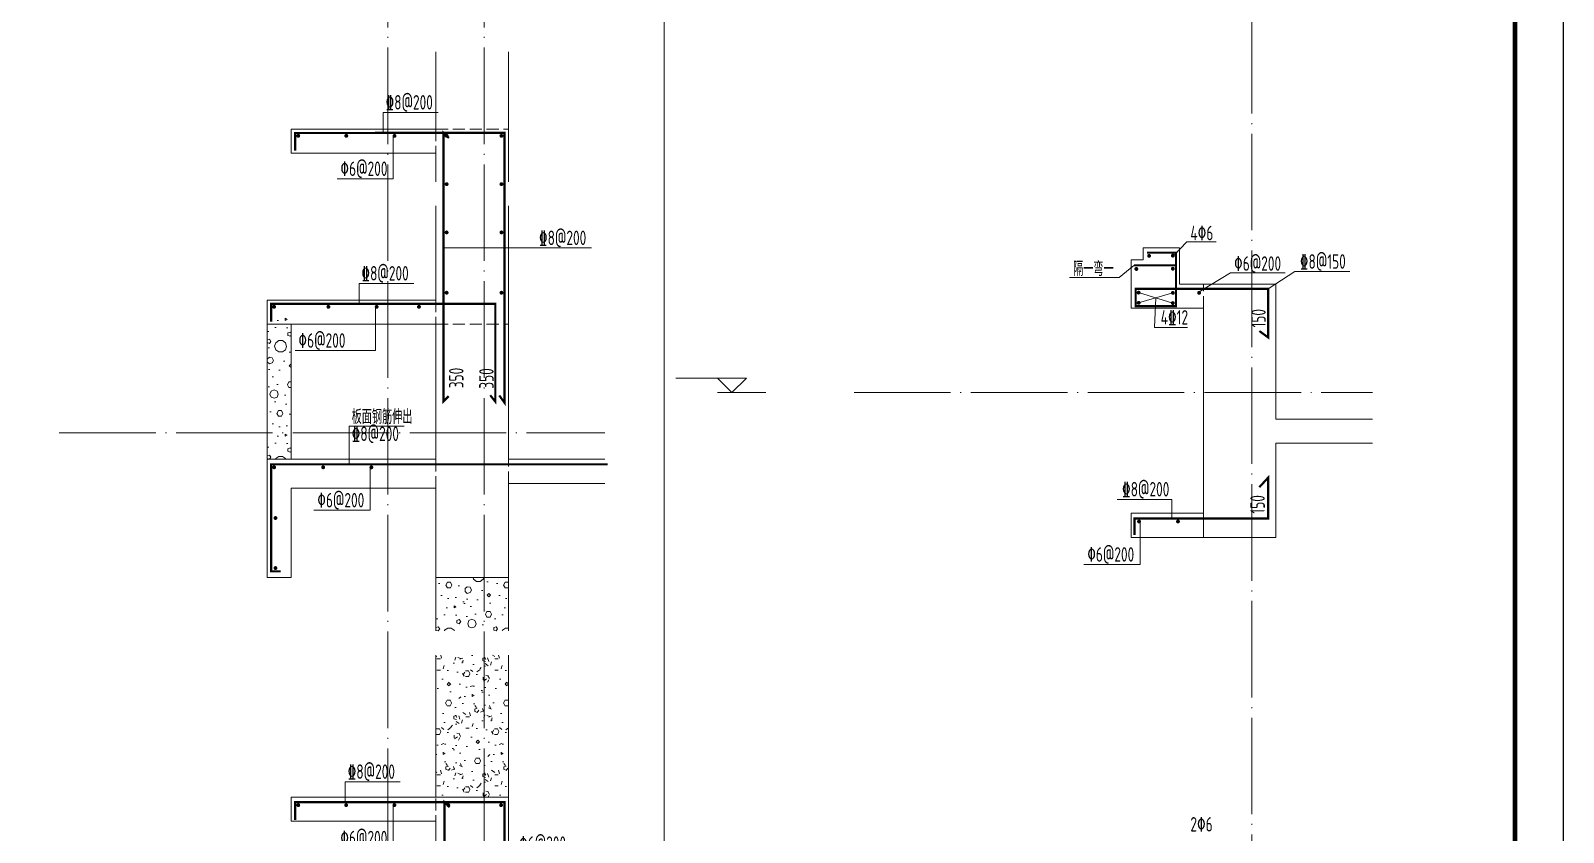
# Model space of a CAD drawing. Extents: x 5874492 to 7194610, y -939842 to -279257.
# Drawn here: x 6060890 to 6067241, y -711671 to -708348 of the extents above; entities that cross this region are included whole.
import ezdxf
from ezdxf.enums import TextEntityAlignment as Align

# ---------------------------------------------------------------- set-up
doc = ezdxf.new("R2010")
doc.units = 0
doc.header["$LTSCALE"] = 1000
doc.linetypes.add('DASH', pattern=[0.35, 0.25, -0.1])
doc.linetypes.add('DOTE', pattern=[2.4200000000000004, 2, -0.2, 0.02, -0.2])
for name, color, linetype, lineweight in [('A-轴线-塔楼', 1, 'DOTE', 9), ('S-墙柱-REIN', 1, 'Continuous', 20), ('S-大样-HATCH', 251, 'Continuous', 20), ('S-大样-实线', 2, 'Continuous', 20), ('S-大样-标高', 3, 'Continuous', 20), ('S-大样-虚线', 4, 'DASH', 20), ('S-板-BEAM', 4, 'DASH', 20), ('S-轴网-轴线', 1, 'DOTE', 9), ('S-通用-TEXT', 7, 'Continuous', 20)]:
    doc.layers.add(name, color=color, linetype=linetype, lineweight=lineweight)
doc.layers.add('Y-云图图框', color=7, linetype='Continuous')
doc.styles.add('_YT_Name', font='', dxfattribs={"width": 0.8})
doc.styles.add('_YT_Sign_Text', font='ros.shx', dxfattribs={"width": 0.8, "bigfont": 'hztxt.shx'})
doc.styles.get("Standard").update_dxf_attribs({"font": 'gbenor.shx', "bigfont": 'gbcbig.shx'})
doc.styles.add('TSSD_Rein', font='tssdeng.shx', dxfattribs={"width": 0.7, "bigfont": 'hztxt.shx'})
doc.styles.get('_YT_Name').set_extended_font_data('SimHei')

# ---------------------------------------------------------------- blocks, each defined once
blk = doc.blocks.new('ECMCTK_A1_竖_单行图名--0')
at = {"color": 4}
blk.add_lwpolyline([(0, 0), (594, 0), (594, 841), (0, 841)], close=True, dxfattribs=at)
at = {"const_width": 1}
blk.add_lwpolyline([(10, 10), (584, 10), (584, 816), (10, 816)], close=True, dxfattribs=at)
at = {"color": 80, "flags": 3}
for tag, height, p in [('YTHQINS', 3, (593.3141200545703, 817.5)), ('ECMCKEY', 3, (440.0921243124531, 590.5706649302933)), ('YTTQINS', 3.75, (595.3510402455662, 11.875)), ('YTFRAME', 3, (375.9724074741314, 4.921755620748058)), ('YTBARCODE_T1', 3, (493.7444679098955, 4.569802464727218))]:
    blk.add_attdef(tag, text='', height=height, dxfattribs=at).set_placement(p, align=Align.MIDDLE_CENTER)
for tag, height, style, width, p in [('证书编号', 4, '_YT_Sign_Text', 0.8, (461.8656915562096, 43.81149042045581)), ('审查批准号', 4, '_YT_Sign_Text', 0.8, (514.0642124165734, 43.81149042045581)), ('工程号', 4, '_YT_Sign_Text', 0.5, (557.0764362394239, 44.12275228826911)), ('设计单位', 5.999999999999999, '_YT_Name', 0.8, (376.7464169530958, 38.60129544185475)), ('建设单位', 4, '_YT_Sign_Text', 0.8, (487.9602946534287, 36.11371279187733)), ('阶段', 4, '_YT_Sign_Text', 0.8, (557.0764362394239, 35.81408429943258)), ('项目号', 4, '_YT_Sign_Text', 0.5, (575.0773099067155, 33.72065001731971)), ('项目名称', 4, '_YT_Sign_Text', 0.8, (487.9602946534287, 28.11371279187733)), ('专业', 4, '_YT_Sign_Text', 0.8, (557.0764362394239, 27.30991628643824)), ('图纸编号', 4, '_YT_Sign_Text', 0.5, (556.9285160316213, 19.36233519530651)), ('图纸名称', 4.5, '_YT_Name', 0.8, (488.3892103430502, 15.06342029713822)), ('出图比例', 4.2, '_YT_Sign_Text', 0.8, (434.8246771789596, 11.78151837794037)), ('日期', 4, '_YT_Sign_Text', 0.5, (556.8795155204716, 12.12894911456533)), ('版本号', 4, '_YT_Sign_Text', 0.8, (575.0773099067155, 13.00177242097561))]:
    blk.add_attdef(tag, text='', height=height, dxfattribs=dict(style=style, width=width)).set_placement(p, align=Align.CENTER)
at = {"style": '_YT_Sign_Text', "width": 0.8, "flags": 3}
for tag, p, height in [('[审定人]', (343.9454760333838, 27.80807278700811), 4.104), ('{审定人}', (358.8700265756743, 26.45148132665476), 6.24), ('[校对人]', (395.2349892163655, 27.82430951000031), 4.104), ('{校对人}', (411.3493342660694, 26.53052129088257), 6.24), ('[审核人]', (344.0124312815092, 19.75554442451114), 4.104), ('{审核人}', (359.9801036885532, 18.43968781662279), 6.24), ('[设计人]', (395.4725264970979, 20.21113623363228), 4.104), ('{设计人}', (411.4798998346289, 18.53905114268498), 6.24), ('[项目负责人]', (343.7775188702284, 12.01214185184024), 4.104), ('{项目负责人}', (361.2800708387625, 10.71902187573432), 6.24), ('[专业负责人]', (395.7409748449176, 11.76811291446589), 4.104), ('{专业负责人}', (411.5792325186196, 10.36075046322785), 6.24)]:
    blk.add_attdef(tag, p, '', height=height, dxfattribs=at)
at = {"color": 80, "flags": 3}
for tag, p in [('YTBZSIT', (10, 10)), ('EXT_TK_LEFT', (10, 10)), ('YTQRCODE', (304.556034932179, 12.07320315318532))]:
    blk.add_attdef(tag, p, '', height=3, dxfattribs=at)
blk = doc.blocks.new('erwq3w4324')
at = {"layer": 'S-大样-HATCH', "ltscale": 0.2}
h = blk.add_hatch(dxfattribs=at)
h.set_pattern_fill('加气混凝土', color=256, scale=20)
h.set_pattern_definition([(0, (753675.4208375472, 831443.3018374067), (120, 240), [0, -240]), (0, (753535.0208375473, 831410.9018374067), (120, 240), [0, -240]), (0, (753613.0208375473, 831408.5018374067), (120, 240), [0, -240]), (0, (753698.2208375474, 831479.3018374067), (120, 240), [0, -240]), (0, (753598.6208375474, 831396.5018374067), (120, 240), [0, -240]), (0, (753722.2208375474, 831630.5018374067), (120, 240), [0, -240]), (0, (753649.0208375473, 831611.3018374067), (120, 240), [0, -240]), (0, (753687.4208375472, 831581.3018374067), (120, 240), [0, -240]), (0, (753491.8208375475, 831576.5018374067), (120, 240), [0, -240]), (0, (753609.4208375472, 831565.7018374066), (120, 240), [0, -240]), (0, (753563.8208375475, 831504.5018374067), (120, 240), [0, -240]), (0, (753566.2208375474, 831414.5018374067), (120, 240), [0, -240]), (0, (753656.2208375474, 831404.9018374067), (120, 240), [0, -240]), (0, (753722.2208375474, 831510.5018374067), (120, 240), [0, -240]), (0, (753497.8208375475, 831473.3018374067), (120, 240), [0, -240]), (0, (753518.2208375474, 831514.1018374066), (120, 240), [0, -240]), (0, (753611.8208375475, 831497.3018374067), (120, 240), [0, -240]), (0, (753578.2208375474, 831462.5018374067), (120, 240), [0, -240]), (0, (753559.0208375473, 831541.7018374066), (120, 240), [0, -240]), (0, (753589.0208375473, 831631.7018374066), (120, 240), [0, -240]), (0, (753507.4208375472, 831422.9018374067), (120, 240), [0, -240]), (0, (753639.4208375472, 831582.5018374067), (120, 240), [0, -240]), (0, (753527.8208375475, 831586.1018374066), (120, 240), [0, -240]), (0, (753508.6208375474, 831617.3018374067), (120, 240), [0, -240]), (130.601294, (753707.4779807474, 831555.3589798067), (-599.9999933723939, 720.0000031479067), [10.5366216, -4414.844400000001]), (18.4349488, (753690.3351239474, 831559.9304086067), (599.9999977872279, 239.9999982292889), [10.842096, -1507.05116]), (90, (753690.3351239474, 831549.6446950067), (120, 240), [10.2857136, -469.71426]), (161.565051, (753700.6208375474, 831546.2161222066), (-600.0000030210431, 239.9999821089645), [10.842096, -1507.05116]), (53.1301023, (753700.6208375474, 831546.2161222066), (120.000000226848, 239.9999998865759), [11.428572, -1188.5714]), (135, (753709.7636951474, 831423.9304294067), (-120.0000145064572, 239.9999837580805), [9.697464, -669.12504]), (45, (753696.0494087473, 831423.9304294067), (119.9999992329508, 239.999999031587), [9.697464, -669.12504]), (135, (753702.9065519474, 831417.0732694067), (-120.0000145064572, 239.9999837580805), [9.697464, -669.12504]), (45, (753702.9065519474, 831417.0732694067), (119.9999992329508, 239.999999031587), [9.697464, -669.12504]), (116.565051, (753594.3351335474, 831585.0732670067), (-2.087719469301419e-05, 479.9999869414082), [12.77753039999998, -255.5505999999997]), (180, (753588.6208535475, 831596.5018366067), (-120, 240), [13.7142864, -226.2857]), (63.43494880000001, (753569.1922775474, 831585.0732670067), (1.086458141230651e-06, 479.9999976745345), [12.7775304, -255.5506]), (116.565051, (753574.9065575474, 831573.6446950067), (-2.087719469301419e-05, 479.9999869414082), [12.77753039999998, -255.5505999999997]), (0, (753574.9065575474, 831573.6446950067), (120, 240), [13.7142864, -226.2857]), (63.43494880000001, (753588.6208535475, 831573.6446950067), (1.086458141230651e-06, 479.9999976745345), [12.7775304, -255.5506]), (107.102728, (753684.6208367473, 831503.9304214066), (-359.9999862369818, 1200.000001936058), [15.5445384, -6513.161]), (143.972626, (753680.0494079473, 831518.7875518067), (-2279.999971095236, 1679.999998098534), [15.5445384, -3248.808]), (180, (753667.4779799473, 831527.9304094067), (-120, 240), [14.8571424, -225.14284]), (36.02737329999999, (753640.0494095474, 831518.7875518067), (2279.999983150636, 1679.999981888878), [15.54453839999998, -3248.807999999995]), (71.5650511, (753635.4779807474, 831505.0732774066), (360.0000018481314, 1199.999997933916), [14.4561264, -1503.43712]), (107.102728, (753640.0494095474, 831490.2161254067), (-359.9999862369818, 1200.000001936058), [15.5445384, -6513.161]), (143.972626, (753652.6208375474, 831481.0732774066), (-2279.999971095236, 1679.999998098534), [15.5445384, -3248.808]), (0, (753652.6208375474, 831481.0732774066), (120, 240), [14.8571424, -225.14284]), (36.02737329999999, (753667.4779799473, 831481.0732774066), (2279.999983150636, 1679.999981888878), [15.54453839999998, -3248.807999999995]), (71.5650511, (753680.0494079473, 831490.2161254067), (360.0000018481314, 1199.999997933916), [14.4561264, -1503.43712]), (150.255118, (753686.9065511473, 831615.9304078066), (-360.0000008520545, 239.9999970260078), [9.214008, -1925.72784]), (90, (753678.9065519474, 831611.3589814067), (120, 240), [9.1428576, -470.8571]), (29.7448813, (753678.9065519474, 831611.3589814067), (360.0000002120073, 239.9999988791285), [9.214008, -1925.72784]), (116.565051, (753630.9065519474, 831445.6446934066), (-2.087719469301419e-05, 479.9999869414082), [12.77753039999998, -255.5505999999997]), (168.690067, (753625.1922671474, 831457.0732774066), (-1080.00000080124, 239.9999939776436), [11.6549016, -2435.8742]), (41.18592510000001, (753604.6208375474, 831451.3589974067), (2999.999981823463, 2639.999976915367), [12.1487376, -5090.3208]), (90, (753604.6208375474, 831439.9304134067), (120, 240), [11.428572, -468.5714]), (138.814074, (753613.7636951474, 831431.9304214066), (-2999.999946676086, 2640.00001681452), [12.1487376, -5090.3208]), (16.6992442, (753613.7636951474, 831431.9304214066), (3959.999970206556, 1199.999987431226), [11.93178, -4999.415]), (60.9453959, (753625.1922671474, 831435.3589894066), (119.9999996815502, 239.9999978770819), [11.7664344, -4930.1358]), (109.983106, (753530.3351255474, 831546.2161222066), (-600.0000022599722, 1679.999995554008), [13.37680079999998, -5604.878999999989]), (155.556045, (753525.7637015474, 831558.7875526067), (-1560.000005946423, 719.9999850411862), [13.8091944, -5786.052599999999]), (24.4439547, (753500.6208455474, 831558.7875526067), (1560.000000778191, 719.9999965369605), [13.8091944, -5786.052599999999]), (70.01689340000001, (753496.0494215474, 831546.2161222066), (600.0000018088572, 1679.99999583229), [13.3768008, -5604.879]), (109.983106, (753500.6208455474, 831533.6446942067), (-600.0000022599722, 1679.999995554008), [13.37680079999998, -5604.878999999989]), (160.016893, (753513.1922855475, 831529.0732654067), (-600.0000003526518, 239.9999890666697), [13.3768008, -2795.751]), (19.9831065, (753513.1922855475, 831529.0732654067), (599.9999967057635, 239.9999996192112), [13.3768008, -2795.751]), (70.01689340000001, (753525.7637015474, 831533.6446942067), (600.0000018088572, 1679.99999583229), [13.3768008, -5604.879]), (122.005383, (753619.4779799473, 831524.5018366067), (-120.000016104588, 239.9999877483145), [10.7816928, -2253.3736]), (18.4349488, (753603.4779815474, 831530.2161238067), (599.9999977872279, 239.9999982292889), [10.842096, -1507.05116]), (90, (753603.4779815474, 831519.9304078066), (120, 240), [10.2857136, -469.71426]), (161.565051, (753613.7636951474, 831516.5018374067), (-600.0000030210431, 239.9999821089645), [10.842096, -1507.05116]), (54.46232220000002, (753613.7636951474, 831516.5018374067), (839.9999987829037, 1199.999998202426), [9.831228000000001, -4119.2846]), (116.565051, (753549.7637015474, 831466.2161254067), (-2.087719469301419e-05, 479.9999869414082), [12.77753039999998, -255.5505999999997]), (180, (753544.0494215474, 831477.6447094067), (-120, 240), [12.571428, -227.42856]), (59.0362434, (753524.6208455474, 831466.2161254067), (120.0000003906126, 239.999998835111), [13.32789119999998, -2785.528799999994]), (120.963756, (753531.4779815474, 831454.7875654066), (-120.0000163991858, 239.9999889786399), [13.3278912, -2785.5288]), (0, (753531.4779815474, 831454.7875654066), (120, 240), [12.571428, -227.42856]), (63.43494880000001, (753544.0494215474, 831454.7875654066), (1.086458141230651e-06, 479.9999976745345), [12.7775304, -255.5506])])
h.paths.add_polyline_path([(753904.6205534441, 832105.0518182357), (753604.6208375474, 832105.0518182357), (753604.6220439752, 831516.5018374067), (753904.6210321053, 831516.5020813926)])
at = {"layer": 'S-墙柱-REIN', "const_width": 9, "elevation": -1.295832731141892e-09}
for points in [[(753021.4238953805, 831421.5264692326), (753021.4238953805, 831495.4509162222), (753888.3537166808, 831495.5178796974), (753888.3537166808, 830682.3169519631), (753867.140513245, 830711.1037485278)], [(753021.4238953977, 830321.5266826208), (753021.4238953977, 830395.4511296103), (754315.8248061608, 830395.555417165)]]:
    blk.add_lwpolyline(points, dxfattribs=at)
at = {"layer": 'S-墙柱-REIN', "const_width": 9}
blk.add_lwpolyline([(753661.1185219074, 830703.3718741002), (753639.9053184716, 830682.1586706645), (753639.9053184716, 831495.4961867501), (753661.1185219074, 831474.2829833145)], dxfattribs=at)
at = {"layer": 'S-墙柱-REIN', "const_width": 8, "elevation": -1.295832731141892e-09}
for points in [[(753037.9329581521, 831483.2701870642, 1), (753029.9329581521, 831483.2701870642, 1)], [(753236.4329581521, 831483.2701870642, 1), (753228.4329581521, 831483.2701870642, 1)], [(753436.4329581521, 831483.2701870642, 1), (753428.4329581521, 831483.2701870642, 1)], [(753659.9329581521, 831483.2701870642, 1), (753651.9329581521, 831483.2701870642, 1)], [(753878.4329581521, 831483.2701870642, 1), (753870.4329581521, 831483.2701870642, 1)], [(753659.9329581521, 831283.2701870642, 1), (753651.9329581521, 831283.2701870642, 1)], [(753878.4329581521, 831283.2701870642, 1), (753870.4329581521, 831283.2701870642, 1)], [(753037.9329581694, 830383.2704004523, 1), (753029.9329581694, 830383.2704004523, 1)], [(753240.9329581694, 830383.2704004523, 1), (753232.9329581694, 830383.2704004523, 1)], [(753440.9329581694, 830383.2704004523, 1), (753432.9329581694, 830383.2704004523, 1)]]:
    blk.add_lwpolyline(points, format="xyb", close=True, dxfattribs=at)
at = {"layer": 'S-大样-实线', "ltscale": 0.5}
for p, q in [((753604.6220439752, 831516.5018374067), (753604.6208375474, 832105.0518182357)), ((753904.6213516877, 831123.5518182357), (753904.6205534441, 832105.0518182357)), ((753604.6220439752, 831516.5018374064), (753004.6228748658, 831516.5018371852)), ((753004.6228748658, 831416.5018371852), (753004.6228748658, 831516.5018371852)), ((753004.6228748658, 831416.5018371852), (753604.6189482505, 831416.5018374065)), ((753604.6195960348, 831123.5518182357), (753604.6189482505, 831416.5018374065)), ((753604.6220439924, 830416.5020507948), (753604.6198171591, 831023.5518182357)), ((753904.6222520396, 830416.502050887), (753904.6214330164, 831023.5518182357)), ((753604.6220439924, 830416.5020507945), (753004.6228748835, 830416.5020505734)), ((753004.6228748835, 830316.5020505734), (753004.6228748835, 830416.5020505734)), ((754304.6236074469, 830416.5020510346), (753904.6222520396, 830416.502050887)), ((753004.6228748835, 830316.5020505734), (753604.6222489756, 830316.5020507947)), ((753604.6266201935, 829705.0518182358), (753604.6222489756, 830316.5020507949)), ((753904.6214893493, 829705.0518182358), (753904.6223356426, 830316.502050887)), ((753904.6223356426, 830316.502050887), (754304.6236074837, 830316.5020510346))]:
    blk.add_line(p, q, dxfattribs=at)
blk.add_lwpolyline([(753604.6220439752, 831516.5018374067), (753904.6210321058, 831516.5020813926)], dxfattribs=at)
at = {"layer": 'S-大样-虚线', "ltscale": 0.2}
for p, q in [((753904.6217958531, 830976.5019024137), (753604.621915604, 830976.5015355807)), ((753604.621915604, 830416.5020507944), (753604.621915604, 830316.5020507948)), ((753904.6217958531, 830316.5020509275), (753904.6217958531, 830416.5020508871))]:
    blk.add_line(p, q, dxfattribs=at)
at = {"layer": 'S-板-BEAM', "ltscale": 0.2}
for p, q in [((753604.6189592602, 831511.5230144201), (753604.6189592602, 831411.5230144163)), ((753604.6220439924, 830416.5020507945), (753604.6220439924, 830316.5020507908))]:
    blk.add_line(p, q, dxfattribs=at)
at = {"layer": 'S-通用-TEXT', "elevation": -1.295832731141892e-09}
for points in [[(753456.0984327653, 831580.2212367101), (753228.964760588, 831580.2212367101), (753228.964760588, 831495.4736409368)], [(753194.2907501105, 831305.0398237483), (753427.163888508, 831305.0398237483), (753427.1046755314, 831483.2701870642)], [(753639.9053184716, 831201.2212367101), (753368.964760588, 831201.2212367101)], [(753572.5984327826, 830554.2214500982), (753345.4647606052, 830554.2214500982), (753345.4647606052, 830395.4738543249)], [(753198.7907501278, 830205.0400371364), (753431.6638885252, 830205.0400371364), (753431.6046755486, 830383.2704004523)]]:
    blk.add_lwpolyline(points, dxfattribs=at)
at = {"layer": 'S-通用-TEXT'}
blk.add_lwpolyline([(753661.4881045069, 831282.0850289115), (754165.8612429043, 831282.0850289115)], dxfattribs=at)
at = {"layer": 'S-通用-TEXT', "style": 'TSSD_Rein', "width": 0.7}
for s, p in [('\x848@200', (753238.6415452613, 831592.2948784631, -1.295832731141892e-09)), ('\x826@200', (753208.2079640753, 831317.1134655013, -1.295832731141892e-09)), ('\x826@200', (753948.9053184716, 831294.1586706645)), ('\x848@200', (753378.6415452613, 831213.2948784631, -1.295832731141892e-09)), ('板面钢筋伸出', (753355.1415452785, 830562.7950918513, -1.295832731141892e-09)), ('\x848@200', (753355.1415452785, 830492.2950918513, -1.295832731141892e-09)), ('\x826@200', (753212.7079640925, 830217.1136788895, -1.295832731141892e-09))]:
    blk.add_text(s, height=60, dxfattribs=at).set_placement(p)
for p in [(753717.283404978, 830756.6586706645, -1.295832731141892e-09), (753871.783404978, 830756.6586706645, -1.295832731141892e-09)]:
    blk.add_text('350', height=60, rotation=90, dxfattribs=at).set_placement(p)
blk = doc.blocks.new('EREWR32421')
at = {"layer": 'S-墙柱-REIN', "const_width": 9}
blk.add_lwpolyline([(750290.2248545503, 831137.2905865468), (750326.8980152002, 831110.5246745937), (750326.8980152002, 831312.0020506352), (749777.8131814254, 831312.0020506352), (749777.8131814254, 831240.3313686668), (749944.5162544781, 831240.3313686668), (749944.5162544781, 831461.9155562927), (749824.3693244485, 831461.9155562927)], dxfattribs=at)
at = {"layer": 'S-墙柱-REIN', "const_width": 8}
for points in [[(749837.1716347365, 831448.8442742771, -1), (749829.1716347365, 831448.8442742771, -1)], [(749935.5572553435, 831449.7565884565, -1), (749927.5572553435, 831449.7565884565, -1)], [(749784.3229701994, 831394.5052150732, -1), (749776.3229701994, 831394.5052150732, -1)], [(749935.5572553435, 831395.4175292526, -1), (749927.5572553435, 831395.4175292526, -1)], [(749793.8261756254, 831296.4824979312, -1), (749785.8261756254, 831296.4824979312, -1)], [(749793.8261756254, 831254.0432471752, -1), (749785.8261756254, 831254.0432471752, -1)], [(749935.5572553435, 831295.5810147172, -1), (749927.5572553435, 831295.5810147172, -1)], [(749935.5572553435, 831253.1417639612, -1), (749927.5572553435, 831253.1417639612, -1)], [(750044.3958888231, 831295.5810147172, -1), (750036.3958888231, 831295.5810147172, -1)]]:
    blk.add_lwpolyline(points, format="xyb", close=True, dxfattribs=at)
at = {"layer": 'S-墙柱-REIN', "linetype": 'DASH', "ltscale": 0.2, "const_width": 9}
blk.add_lwpolyline([(749944.5162544781, 831409.3395256659), (749769.9670385392, 831409.3395256659)], dxfattribs=at)
at = {"layer": 'S-墙柱-REIN', "elevation": -1.295832731141892e-09}
blk.add_lwpolyline([(749772.3663005503, 830291.556166516, 9, 9, 0), (749772.3663005503, 830360.1904889633, 9, 9, 0), (750326.4408640056, 830360.1904889633, 9, 9, 0), (750326.4408640056, 830529.8203105949, 9, 9, 0), (750289.7677033558, 830490.0412710499, 0, 0, 0)], format="xyseb", dxfattribs=at)
at = {"layer": 'S-墙柱-REIN', "const_width": 8, "elevation": -1.295832731141892e-09}
for points in [[(749787.5122825895, 830347.8182750756, -1), (749795.5122825895, 830347.8182750756, -1)], [(749948.7912838687, 830348.0097598053, -1), (749956.7912838687, 830348.0097598053, -1)]]:
    blk.add_lwpolyline(points, format="xyb", close=True, dxfattribs=at)
at = {"layer": 'S-大样-实线', "ltscale": 0.5}
for p, q in [((749808.620901186, 831482.0019171161), (749958.6259085303, 831482.0019171966)), ((749808.6219293945, 831432.0019171161), (749808.620901186, 831482.0019171161)), ((749958.6259086076, 831332.0020500304), (749958.6259085303, 831482.0019171966)), ((749758.6259085597, 831232.0020500305), (749758.6219293945, 831432.0019170893)), ((749758.6219293945, 831432.0019170893), (749808.6219293945, 831432.0019171161)), ((750358.6218298487, 831332.0019023233), (749958.6259086076, 831332.0020500304)), ((750358.6222520447, 830772.0020508867), (750358.6218298487, 831332.0019023233)), ((750058.6211010758, 831232.0020506352), (749758.6259085597, 831232.0020500305)), ((750058.6228434304, 830382.002870819), (750058.6211010758, 831232.0020506352)), ((750758.623607452, 830772.0020510344), (750358.6222520447, 830772.0020508867)), ((750358.6228835862, 830282.0020508867), (750358.6223356482, 830672.0020508867)), ((750358.6223356482, 830672.0020508867), (750758.6236074893, 830672.0020510344)), ((749758.6228748886, 830382.0020508867), (750058.6228434304, 830382.002870819)), ((749758.6228748886, 830282.0020508867), (749758.6228748886, 830382.0020508867)), ((749758.6228748886, 830282.0020508867), (750358.6228835862, 830282.0020508867))]:
    blk.add_line(p, q, dxfattribs=at)
at = {"layer": 'S-大样-实线'}
blk.add_line((750058.6228434304, 830382.002870819), (750058.6228434304, 830282.002870819), dxfattribs=at)
at = {"layer": 'S-板-BEAM', "ltscale": 0.2}
blk.add_lwpolyline([(750058.6211010758, 831232.0020506352), (750058.6238692282, 831332.0019761769)], dxfattribs=at)
at = {"layer": 'S-通用-TEXT'}
for p, q in [((749935.5572553435, 831449.7565884565), (749989.2918522903, 831506.5655238122)), ((750111.3687753677, 831506.5655238122), (749989.2918522903, 831506.5655238122)), ((750040.3958888231, 831299.5810147172), (750170.316671195, 831378.7348901298)), ((750170.316671195, 831378.7348901298), (750397.3935942715, 831378.7348901298)), ((749708.6739733638, 831358.5340890527), (749503.0272099175, 831358.5340890527)), ((749931.5572553435, 831253.1417639612), (749789.8261756254, 831296.4824979312)), ((749931.5572553435, 831295.5810147172), (749789.8261756254, 831254.0432471752)), ((749860.6917154845, 831274.812130946), (749855.0838138158, 831152.0170204208)), ((749992.5308641666, 831152.0170204208), (749855.0838138158, 831152.0170204208))]:
    blk.add_line(p, q, dxfattribs=at)
for points in [[(749708.6739733638, 831358.5340890527), (749769.9670385392, 831409.3395256659)], [(750437.3771190606, 831383.5028541493), (750664.5107912379, 831383.5028541493)]]:
    blk.add_lwpolyline(points, dxfattribs=at)
at = {"layer": 'S-通用-TEXT', "ltscale": 0.2}
blk.add_lwpolyline([(750437.3771190606, 831383.5028541493), (750326.8980152002, 831312.0020506352)], dxfattribs=at)
at = {"layer": 'S-通用-TEXT', "elevation": -1.295832731141892e-09}
for points in [[(749700.5287228297, 830439.7636878332), (749927.662395007, 830439.7636878332), (749927.662395007, 830360.1904889633)], [(749562.6983571686, 830169.5879117597), (749795.571495566, 830169.5879117597), (749795.5122825895, 830347.8182750756)]]:
    blk.add_lwpolyline(points, dxfattribs=at)
at = {"layer": 'S-通用-TEXT', "style": 'TSSD_Rein', "width": 0.7}
for s, p in [('4\x826', (750004.2918522903, 831513.441226271)), ('\x826@200', (750185.316671194, 831387.0198432661)), ('\x848@150', (750457.7570834877, 831395.5764959024)), ('隔一弯一', (749518.0272099175, 831365.4097915115)), ('4\x8412', (749881.3688320541, 831164.0906621739)), ('\x848@200', (749720.9086872567, 830451.8373295863, -1.295832731141892e-09)), ('\x826@200', (749576.6155711333, 830181.6615535128, -1.295832731141892e-09))]:
    blk.add_text(s, height=60, dxfattribs=at).set_placement(p)
for p in [(750316.3134087683, 831151.9845647704), (750312.7913375758, 830380.7261607823, -1.295832731141892e-09)]:
    blk.add_text('150', height=60, rotation=90, dxfattribs=at).set_placement(p)

msp = doc.modelspace()

# ---------------------------------------------------------------- hatches: boundary and pattern name
at = {"layer": 'S-大样-HATCH', "ltscale": 0.2}
h = msp.add_hatch(dxfattribs=at)
h.set_pattern_fill('加气混凝土', color=256, scale=20)
h.set_pattern_definition([(0, (6061940.072091201, -710197.8736524109), (120, 240), [0, -240]), (0, (6061799.672091201, -710230.2736524111), (120, 240), [0, -240]), (0, (6061877.672091201, -710232.6736524112), (120, 240), [0, -240]), (0, (6061962.872091201, -710161.8736524109), (120, 240), [0, -240]), (0, (6061863.272091201, -710244.6736524112), (120, 240), [0, -240]), (0, (6061986.872091201, -710010.6736524112), (120, 240), [0, -240]), (0, (6061913.672091201, -710029.8736524109), (120, 240), [0, -240]), (0, (6061952.072091201, -710059.8736524109), (120, 240), [0, -240]), (0, (6061756.472091202, -710064.6736524112), (120, 240), [0, -240]), (0, (6061874.072091201, -710075.473652411), (120, 240), [0, -240]), (0, (6061828.472091202, -710136.6736524112), (120, 240), [0, -240]), (0, (6061830.872091201, -710226.6736524112), (120, 240), [0, -240]), (0, (6061920.872091201, -710236.2736524111), (120, 240), [0, -240]), (0, (6061986.872091201, -710130.6736524112), (120, 240), [0, -240]), (0, (6061762.472091202, -710167.8736524109), (120, 240), [0, -240]), (0, (6061782.872091201, -710127.0736524111), (120, 240), [0, -240]), (0, (6061876.472091202, -710143.8736524109), (120, 240), [0, -240]), (0, (6061842.872091201, -710178.6736524112), (120, 240), [0, -240]), (0, (6061823.672091201, -710099.473652411), (120, 240), [0, -240]), (0, (6061853.672091201, -710009.473652411), (120, 240), [0, -240]), (0, (6061772.072091201, -710218.2736524111), (120, 240), [0, -240]), (0, (6061904.072091201, -710058.6736524112), (120, 240), [0, -240]), (0, (6061792.472091202, -710055.0736524111), (120, 240), [0, -240]), (0, (6061773.272091201, -710023.8736524109), (120, 240), [0, -240]), (130.601294, (6061972.129234402, -710085.8165100112), (-599.9999933723939, 720.0000031479067), [10.5366216, -4414.844400000001]), (18.4349488, (6061954.986377601, -710081.2450812112), (599.9999977872279, 239.9999982292889), [10.842096, -1507.05116]), (90, (6061954.986377601, -710091.5307948112), (120, 240), [10.2857136, -469.71426]), (161.565051, (6061965.272091201, -710094.9593676112), (-600.0000030210431, 239.9999821089645), [10.842096, -1507.05116]), (53.1301023, (6061965.272091201, -710094.9593676112), (120.000000226848, 239.9999998865759), [11.428572, -1188.5714]), (135, (6061974.414948801, -710217.245060411), (-120.0000145064572, 239.9999837580805), [9.697464, -669.12504]), (45, (6061960.700662401, -710217.245060411), (119.9999992329508, 239.999999031587), [9.697464, -669.12504]), (135, (6061967.557805602, -710224.1022204112), (-120.0000145064572, 239.9999837580805), [9.697464, -669.12504]), (45, (6061967.557805602, -710224.1022204112), (119.9999992329508, 239.999999031587), [9.697464, -669.12504]), (116.565051, (6061858.986387201, -710056.1022228112), (-2.087719469301419e-05, 479.9999869414082), [12.77753039999999, -255.5505999999999]), (180, (6061853.272107201, -710044.6736532112), (-120, 240), [13.7142864, -226.2857]), (63.43494880000001, (6061833.843531201, -710056.1022228112), (1.086458141230651e-06, 479.9999976745345), [12.7775304, -255.5506]), (116.565051, (6061839.557811201, -710067.5307948112), (-2.087719469301419e-05, 479.9999869414082), [12.77753039999999, -255.5505999999999]), (0, (6061839.557811201, -710067.5307948112), (120, 240), [13.7142864, -226.2857]), (63.43494880000001, (6061853.272107201, -710067.5307948112), (1.086458141230651e-06, 479.9999976745345), [12.7775304, -255.5506]), (107.102728, (6061949.272090402, -710137.2450684111), (-359.9999862369818, 1200.000001936058), [15.5445384, -6513.161]), (143.972626, (6061944.700661601, -710122.3879380112), (-2279.999971095236, 1679.999998098534), [15.5445384, -3248.808]), (180, (6061932.129233601, -710113.2450804112), (-120, 240), [14.8571424, -225.14284]), (36.02737329999999, (6061904.700663202, -710122.3879380112), (2279.999983150636, 1679.999981888878), [15.54453839999999, -3248.807999999998]), (71.5650511, (6061900.129234402, -710136.1022124111), (360.0000018481314, 1199.999997933916), [14.4561264, -1503.43712]), (107.102728, (6061904.700663202, -710150.9593644112), (-359.9999862369818, 1200.000001936058), [15.5445384, -6513.161]), (143.972626, (6061917.272091201, -710160.1022124111), (-2279.999971095236, 1679.999998098534), [15.5445384, -3248.808]), (0, (6061917.272091201, -710160.1022124111), (120, 240), [14.8571424, -225.14284]), (36.02737329999999, (6061932.129233601, -710160.1022124111), (2279.999983150636, 1679.999981888878), [15.54453839999999, -3248.807999999998]), (71.5650511, (6061944.700661601, -710150.9593644112), (360.0000018481314, 1199.999997933916), [14.4561264, -1503.43712]), (150.255118, (6061951.557804801, -710025.2450820112), (-360.0000008520545, 239.9999970260078), [9.214008, -1925.72784]), (90, (6061943.557805602, -710029.8165084112), (120, 240), [9.1428576, -470.8571]), (29.7448813, (6061943.557805602, -710029.8165084112), (360.0000002120073, 239.9999988791285), [9.214008, -1925.72784]), (116.565051, (6061895.557805602, -710195.5307964112), (-2.087719469301419e-05, 479.9999869414082), [12.77753039999999, -255.5505999999999]), (168.690067, (6061889.843520802, -710184.1022124111), (-1080.00000080124, 239.9999939776436), [11.6549016, -2435.8742]), (41.18592510000001, (6061869.272091201, -710189.8164924111), (2999.999981823463, 2639.999976915367), [12.1487376, -5090.3208]), (90, (6061869.272091201, -710201.2450764112), (120, 240), [11.428572, -468.5714]), (138.814074, (6061878.414948801, -710209.2450684111), (-2999.999946676086, 2640.00001681452), [12.1487376, -5090.3208]), (16.6992442, (6061878.414948801, -710209.2450684111), (3959.999970206556, 1199.999987431226), [11.93178, -4999.415]), (60.9453959, (6061889.843520802, -710205.8165004111), (119.9999996815502, 239.9999978770819), [11.7664344, -4930.1358]), (109.983106, (6061794.986379201, -710094.9593676112), (-600.0000022599722, 1679.999995554008), [13.37680079999999, -5604.878999999994]), (155.556045, (6061790.414955201, -710082.3879372112), (-1560.000005946423, 719.9999850411862), [13.8091944, -5786.052599999999]), (24.4439547, (6061765.272099201, -710082.3879372112), (1560.000000778191, 719.9999965369605), [13.8091944, -5786.052599999999]), (70.01689340000001, (6061760.700675201, -710094.9593676112), (600.0000018088572, 1679.99999583229), [13.3768008, -5604.879]), (109.983106, (6061765.272099201, -710107.5307956112), (-600.0000022599722, 1679.999995554008), [13.37680079999999, -5604.878999999994]), (160.016893, (6061777.843539201, -710112.1022244112), (-600.0000003526518, 239.9999890666697), [13.3768008, -2795.751]), (19.9831065, (6061777.843539201, -710112.1022244112), (599.9999967057635, 239.9999996192112), [13.3768008, -2795.751]), (70.01689340000001, (6061790.414955201, -710107.5307956112), (600.0000018088572, 1679.99999583229), [13.3768008, -5604.879]), (122.005383, (6061884.129233601, -710116.6736532112), (-120.000016104588, 239.9999877483145), [10.7816928, -2253.3736]), (18.4349488, (6061868.129235201, -710110.9593660112), (599.9999977872279, 239.9999982292889), [10.842096, -1507.05116]), (90, (6061868.129235201, -710121.2450820112), (120, 240), [10.2857136, -469.71426]), (161.565051, (6061878.414948801, -710124.6736524112), (-600.0000030210431, 239.9999821089645), [10.842096, -1507.05116]), (54.46232220000002, (6061878.414948801, -710124.6736524112), (839.9999987829037, 1199.999998202426), [9.831228000000001, -4119.2846]), (116.565051, (6061814.414955201, -710174.9593644112), (-2.087719469301419e-05, 479.9999869414082), [12.77753039999999, -255.5505999999999]), (180, (6061808.700675201, -710163.5307804111), (-120, 240), [12.571428, -227.42856]), (59.0362434, (6061789.272099201, -710174.9593644112), (120.0000003906126, 239.999998835111), [13.32789119999999, -2785.528799999997]), (120.963756, (6061796.129235201, -710186.3879244111), (-120.0000163991858, 239.9999889786399), [13.3278912, -2785.5288]), (0, (6061796.129235201, -710186.3879244111), (120, 240), [12.571428, -227.42856]), (63.43494880000001, (6061808.700675201, -710186.3879244111), (1.086458141230651e-06, 479.9999976745345), [12.7775304, -255.5506])])
h.paths.add_polyline_path([(6061969.272091186, -709514.6720972003), (6061869.272091186, -709514.6720972003), (6061869.272091202, -710124.6736524112), (6061969.272091202, -710124.673652411)])
h = msp.add_hatch(dxfattribs=at)
h.set_pattern_fill('加气混凝土', color=256, scale=20)
h.set_pattern_definition([(0, (6062640.073378866, -710909.3238852087), (120, 240), [0, -240]), (0, (6062499.673378866, -710941.7238852088), (120, 240), [0, -240]), (0, (6062577.673378866, -710944.123885209), (120, 240), [0, -240]), (0, (6062662.873378865, -710873.3238852087), (120, 240), [0, -240]), (0, (6062563.273378866, -710956.123885209), (120, 240), [0, -240]), (0, (6062686.873378865, -710722.123885209), (120, 240), [0, -240]), (0, (6062613.673378866, -710741.3238852087), (120, 240), [0, -240]), (0, (6062652.073378866, -710771.3238852087), (120, 240), [0, -240]), (0, (6062456.473378866, -710776.123885209), (120, 240), [0, -240]), (0, (6062574.073378866, -710786.9238852088), (120, 240), [0, -240]), (0, (6062528.473378866, -710848.123885209), (120, 240), [0, -240]), (0, (6062530.873378865, -710938.123885209), (120, 240), [0, -240]), (0, (6062620.873378865, -710947.7238852088), (120, 240), [0, -240]), (0, (6062686.873378865, -710842.123885209), (120, 240), [0, -240]), (0, (6062462.473378866, -710879.3238852087), (120, 240), [0, -240]), (0, (6062482.873378865, -710838.5238852089), (120, 240), [0, -240]), (0, (6062576.473378866, -710855.3238852087), (120, 240), [0, -240]), (0, (6062542.873378865, -710890.123885209), (120, 240), [0, -240]), (0, (6062523.673378866, -710810.9238852088), (120, 240), [0, -240]), (0, (6062553.673378866, -710720.9238852088), (120, 240), [0, -240]), (0, (6062472.073378866, -710929.7238852088), (120, 240), [0, -240]), (0, (6062604.073378866, -710770.123885209), (120, 240), [0, -240]), (0, (6062492.473378866, -710766.5238852089), (120, 240), [0, -240]), (0, (6062473.273378866, -710735.3238852087), (120, 240), [0, -240]), (130.601294, (6062672.130522066, -710797.266742809), (-599.9999933723939, 720.0000031479067), [10.5366216, -4414.844400000001]), (18.4349488, (6062654.987665266, -710792.695314009), (599.9999977872279, 239.9999982292889), [10.842096, -1507.05116]), (90, (6062654.987665266, -710802.981027609), (120, 240), [10.2857136, -469.71426]), (161.565051, (6062665.273378866, -710806.409600409), (-600.0000030210431, 239.9999821089645), [10.842096, -1507.05116]), (53.1301023, (6062665.273378866, -710806.409600409), (120.000000226848, 239.9999998865759), [11.428572, -1188.5714]), (135, (6062674.416236466, -710928.6952932088), (-120.0000145064572, 239.9999837580805), [9.697464, -669.12504]), (45, (6062660.701950066, -710928.6952932088), (119.9999992329508, 239.999999031587), [9.697464, -669.12504]), (135, (6062667.559093266, -710935.552453209), (-120.0000145064572, 239.9999837580805), [9.697464, -669.12504]), (45, (6062667.559093266, -710935.552453209), (119.9999992329508, 239.999999031587), [9.697464, -669.12504]), (116.565051, (6062558.987674866, -710767.552455609), (-2.087719469301419e-05, 479.9999869414082), [12.77753039999999, -255.5505999999999]), (180, (6062553.273394866, -710756.123886009), (-120, 240), [13.7142864, -226.2857]), (63.43494880000001, (6062533.844818866, -710767.552455609), (1.086458141230651e-06, 479.9999976745345), [12.7775304, -255.5506]), (116.565051, (6062539.559098866, -710778.981027609), (-2.087719469301419e-05, 479.9999869414082), [12.77753039999999, -255.5505999999999]), (0, (6062539.559098866, -710778.981027609), (120, 240), [13.7142864, -226.2857]), (63.43494880000001, (6062553.273394866, -710778.981027609), (1.086458141230651e-06, 479.9999976745345), [12.7775304, -255.5506]), (107.102728, (6062649.273378066, -710848.6953012089), (-359.9999862369818, 1200.000001936058), [15.5445384, -6513.161]), (143.972626, (6062644.701949266, -710833.838170809), (-2279.999971095236, 1679.999998098534), [15.5445384, -3248.808]), (180, (6062632.130521266, -710824.695313209), (-120, 240), [14.8571424, -225.14284]), (36.02737329999999, (6062604.701950866, -710833.838170809), (2279.999983150636, 1679.999981888878), [15.54453839999999, -3248.807999999998]), (71.5650511, (6062600.130522066, -710847.5524452089), (360.0000018481314, 1199.999997933916), [14.4561264, -1503.43712]), (107.102728, (6062604.701950866, -710862.409597209), (-359.9999862369818, 1200.000001936058), [15.5445384, -6513.161]), (143.972626, (6062617.273378866, -710871.5524452089), (-2279.999971095236, 1679.999998098534), [15.5445384, -3248.808]), (0, (6062617.273378866, -710871.5524452089), (120, 240), [14.8571424, -225.14284]), (36.02737329999999, (6062632.130521266, -710871.5524452089), (2279.999983150636, 1679.999981888878), [15.54453839999999, -3248.807999999998]), (71.5650511, (6062644.701949266, -710862.409597209), (360.0000018481314, 1199.999997933916), [14.4561264, -1503.43712]), (150.255118, (6062651.559092466, -710736.695314809), (-360.0000008520545, 239.9999970260078), [9.214008, -1925.72784]), (90, (6062643.559093266, -710741.266741209), (120, 240), [9.1428576, -470.8571]), (29.7448813, (6062643.559093266, -710741.266741209), (360.0000002120073, 239.9999988791285), [9.214008, -1925.72784]), (116.565051, (6062595.559093266, -710906.981029209), (-2.087719469301419e-05, 479.9999869414082), [12.77753039999999, -255.5505999999999]), (168.690067, (6062589.844808466, -710895.5524452089), (-1080.00000080124, 239.9999939776436), [11.6549016, -2435.8742]), (41.18592510000001, (6062569.273378866, -710901.2667252088), (2999.999981823463, 2639.999976915367), [12.1487376, -5090.3208]), (90, (6062569.273378866, -710912.6953092089), (120, 240), [11.428572, -468.5714]), (138.814074, (6062578.416236466, -710920.6953012089), (-2999.999946676086, 2640.00001681452), [12.1487376, -5090.3208]), (16.6992442, (6062578.416236466, -710920.6953012089), (3959.999970206556, 1199.999987431226), [11.93178, -4999.415]), (60.9453959, (6062589.844808466, -710917.2667332089), (119.9999996815502, 239.9999978770819), [11.7664344, -4930.1358]), (109.983106, (6062494.987666866, -710806.409600409), (-600.0000022599722, 1679.999995554008), [13.37680079999999, -5604.878999999995]), (155.556045, (6062490.416242866, -710793.838170009), (-1560.000005946423, 719.9999850411862), [13.8091944, -5786.052599999999]), (24.4439547, (6062465.273386866, -710793.838170009), (1560.000000778191, 719.9999965369605), [13.8091944, -5786.052599999999]), (70.01689340000001, (6062460.701962866, -710806.409600409), (600.0000018088572, 1679.99999583229), [13.3768008, -5604.879]), (109.983106, (6062465.273386866, -710818.981028409), (-600.0000022599722, 1679.999995554008), [13.37680079999999, -5604.878999999995]), (160.016893, (6062477.844826866, -710823.552457209), (-600.0000003526518, 239.9999890666697), [13.3768008, -2795.751]), (19.9831065, (6062477.844826866, -710823.552457209), (599.9999967057635, 239.9999996192112), [13.3768008, -2795.751]), (70.01689340000001, (6062490.416242866, -710818.981028409), (600.0000018088572, 1679.99999583229), [13.3768008, -5604.879]), (122.005383, (6062584.130521266, -710828.123886009), (-120.000016104588, 239.9999877483145), [10.7816928, -2253.3736]), (18.4349488, (6062568.130522866, -710822.409598809), (599.9999977872279, 239.9999982292889), [10.842096, -1507.05116]), (90, (6062568.130522866, -710832.695314809), (120, 240), [10.2857136, -469.71426]), (161.565051, (6062578.416236466, -710836.123885209), (-600.0000030210431, 239.9999821089645), [10.842096, -1507.05116]), (54.46232220000002, (6062578.416236466, -710836.123885209), (839.9999987829037, 1199.999998202426), [9.831228000000001, -4119.2846]), (116.565051, (6062514.416242866, -710886.409597209), (-2.087719469301419e-05, 479.9999869414082), [12.77753039999999, -255.5505999999999]), (180, (6062508.701962866, -710874.9810132089), (-120, 240), [12.571428, -227.42856]), (59.0362434, (6062489.273386866, -710886.409597209), (120.0000003906126, 239.999998835111), [13.32789119999999, -2785.528799999997]), (120.963756, (6062496.130522866, -710897.8381572089), (-120.0000163991858, 239.9999889786399), [13.3278912, -2785.5288]), (0, (6062496.130522866, -710897.8381572089), (120, 240), [12.571428, -227.42856]), (63.43494880000001, (6062508.701962866, -710897.8381572089), (1.086458141230651e-06, 479.9999976745345), [12.7775304, -255.5506])])
h.paths.add_polyline_path([(6062869.272889214, -710614.6738660133), (6062569.273378866, -710614.6738660133), (6062569.274524164, -710836.123885209), (6062869.273648534, -710836.123885209)])

# ---------------------------------------------------------------- linework, layer by layer
at = {"layer": 'A-轴线-塔楼', "ltscale": 0.2}
msp.add_line((6062369.272446494, -714626.7368527921), (6062369.271575023, -700623.6045099022), dxfattribs=at)
at = {"layer": 'S-墙柱-REIN', "const_width": 9, "elevation": -1.295832731141892e-09}
for points in [[(6061986.073111698, -708846.170632357), (6061986.073111698, -708772.2461853672), (6062853.002932999, -708772.179221892), (6062853.002932999, -709889.9104310628), (6062831.789729564, -709860.1236344981)], [(6061886.070660353, -709554.6688633428), (6061886.070660353, -709480.7444163531), (6062815.316852322, -709480.6774528779), (6062815.316852322, -709885.9104310628), (6062794.103648886, -709859.1236344981)], [(6061886.072816433, -710219.6490205845), (6061886.072816433, -710145.7245735948), (6063280.45131911, -710145.6122310252)], [(6061886.072816433, -710145.7245735948), (6061886.072816433, -710588.7245735948), (6061925.463469377, -710588.7245735948)]]:
    msp.add_lwpolyline(points, dxfattribs=at)
at = {"layer": 'S-墙柱-REIN', "const_width": 8, "elevation": -1.295832731141892e-09}
for points in [[(6062002.582174471, -708784.4269145255, 1), (6061994.582174471, -708784.4269145255, 1)], [(6062201.582174471, -708784.4269145255, 1), (6062193.582174471, -708784.4269145255, 1)], [(6062401.582174471, -708784.4269145255, 1), (6062393.582174471, -708784.4269145255, 1)], [(6062617.554534789, -708784.4269145255, 1), (6062609.554534789, -708784.4269145255, 1)], [(6062844.554534789, -708784.4269145255, 1), (6062836.554534789, -708784.4269145255, 1)], [(6062617.554534789, -708984.4269145255, 1), (6062609.554534789, -708984.4269145255, 1)], [(6062844.554534789, -708984.4269145255, 1), (6062836.554534789, -708984.4269145255, 1)], [(6062617.554534789, -709184.4269145255, 1), (6062609.554534789, -709184.4269145255, 1)], [(6062844.554534789, -709184.4269145255, 1), (6062836.554534789, -709184.4269145255, 1)], [(6062617.554534789, -709434.4269145255, 1), (6062609.554534789, -709434.4269145255, 1)], [(6062844.554534789, -709434.4269145255, 1), (6062836.554534789, -709434.4269145255, 1)], [(6061902.579723123, -709492.9251455113, 1), (6061894.579723123, -709492.9251455113, 1)], [(6062127.579723123, -709492.9251455113, 1), (6062119.579723123, -709492.9251455113, 1)], [(6062327.579723123, -709492.9251455113, 1), (6062319.579723123, -709492.9251455113, 1)], [(6062502.777871694, -709492.9251455113, 1), (6062494.777871694, -709492.9251455113, 1)], [(6061902.581879206, -710157.905302753, 1), (6061894.581879206, -710157.905302753, 1)], [(6062105.581879206, -710157.905302753, 1), (6062097.581879206, -710157.905302753, 1)], [(6062305.581879206, -710157.905302753, 1), (6062297.581879206, -710157.905302753, 1)]]:
    msp.add_lwpolyline(points, format="xyb", close=True, dxfattribs=at)
at = {"layer": 'S-墙柱-REIN', "const_width": 9}
msp.add_lwpolyline([(6062621.766099609, -709863.3021908558), (6062600.554534789, -709884.5170327805), (6062600.468616994, -708772.1987281716), (6062623.054534789, -708793.4135700963)], dxfattribs=at)
at = {"layer": 'S-墙柱-REIN', "const_width": 8}
for points in [[(6061908.054534789, -710368.0170327805, 1), (6061900.054534789, -710368.0170327805, 1)], [(6061908.054534789, -710575.3989879757, 1), (6061900.054534789, -710575.3989879757, 1)]]:
    msp.add_lwpolyline(points, format="xyb", close=True, dxfattribs=at)
at = {"layer": 'S-大样-HATCH', "ltscale": 0.5}
msp.add_line((6063514.56887251, -700601.9564081684), (6063514.56887251, -715921.9484133006), dxfattribs=at)
at = {"layer": 'S-大样-实线', "ltscale": 0.5}
for p, q in [((6062569.271260293, -708756.173866038), (6062569.270053865, -708436.123885209)), ((6062869.270207718, -708974.623885209), (6062869.269769762, -708436.123885209)), ((6061969.272091184, -708856.1738662596), (6061969.272091184, -708756.1738662596)), ((6062569.271260293, -708756.1738660384), (6061969.272091184, -708756.1738662596)), ((6061969.272091184, -708856.1738662596), (6062569.268164569, -708856.1738660384)), ((6062569.268301233, -708974.623885209), (6062569.268164569, -708856.1738660384)), ((6062569.268808947, -709464.6720970243), (6062569.26841661, -709074.623885209)), ((6062869.271143042, -710124.6736525579), (6062869.270289047, -709074.623885209)), ((6061869.271861762, -709464.6738660133), (6062569.268808947, -709464.6720970243)), ((6061869.272091201, -709564.6720972161), (6061869.272091201, -709464.6738660133)), ((6061869.272444796, -709564.6720972161), (6062569.267913405, -709564.6720970261)), ((6062569.270965029, -710124.6736524105), (6062569.267913405, -709564.6720970261)), ((6061869.272091202, -710614.6738659081), (6061869.272091202, -710124.6736524112)), ((6062569.270965029, -710124.6736524107), (6061869.272091202, -710124.6736524112)), ((6063269.272823765, -710124.6736524103), (6062869.271143042, -710124.6736524103)), ((6062869.27155196, -710224.6736525577), (6063269.272823801, -710224.6736524103)), ((6062869.273648534, -710836.123885209), (6062869.27155196, -710224.6736525579)), ((6061969.272091202, -710614.6738659081), (6061969.272091202, -710244.6736528713)), ((6061969.272091202, -710244.6736528713), (6062569.271465294, -710244.6736526501)), ((6062569.274524164, -710836.123885209), (6062569.271465294, -710244.6736526501)), ((6061969.272091202, -710614.6738659081), (6061869.272091202, -710614.6738659081)), ((6062569.273378866, -710614.6738660133), (6062869.272889215, -710614.6738660133))]:
    msp.add_line(p, q, dxfattribs=at)
at = {"layer": 'S-大样-实线'}
for p, q in [((6061869.272091202, -710124.673652411), (6061869.272091201, -709564.6720972161)), ((6061969.272091202, -710124.6736524107), (6061969.272091202, -709564.6736448884))]:
    msp.add_line(p, q, dxfattribs=at)
at = {"layer": 'S-大样-标高'}
for p, q in [((6063855.626682649, -709788.5180497633), (6063563.387474859, -709788.5180497633)), ((6063795.626682649, -709848.5180497633), (6063735.626682649, -709788.5180497633)), ((6063795.626682649, -709848.5180497633), (6063855.626682649, -709788.5180497633)), ((6063935.626682649, -709848.5180497633), (6063735.626682649, -709848.5180497633))]:
    msp.add_line(p, q, dxfattribs=at)
at = {"layer": 'S-大样-虚线', "ltscale": 0.2}
for p, q in [((6062569.271336906, -710124.6736524107), (6062569.271336906, -710244.6736526459)), ((6062869.27155196, -710224.6736525579), (6062869.27155196, -710124.6736525982))]:
    msp.add_line(p, q, dxfattribs=at)
at = {"layer": 'S-板-BEAM', "ltscale": 0.2}
for p, q in [((6062569.26816457, -708756.1739814188), (6062569.26816457, -708856.1739814226)), ((6062569.268808947, -709464.6720970238), (6062569.268808947, -709564.6720970275)), ((6062569.268163545, -709564.6738660133), (6062869.270687599, -709564.6738660131))]:
    msp.add_line(p, q, dxfattribs=at)
msp.add_lwpolyline([(6062569.26816457, -708756.1738660384), (6062869.270030055, -708756.1736220501)], dxfattribs=at)
at = {"layer": 'S-轴网-轴线', "ltscale": 0.2}
for p, q in [((6062769.272446494, -714626.7368278985), (6062769.271575023, -701604.6044850086)), ((6065950.071326591, -714015.8171575337), (6065950.070455123, -701754.9486684839)), ((6064302.227355763, -709848.5180497847), (6066450.069930043, -709848.5180495295)), ((6061008.42379922, -710014.6738660133), (6063269.2663735, -710014.6738660133))]:
    msp.add_line(p, q, dxfattribs=at)
at = {"layer": 'S-通用-TEXT', "elevation": -1.295832731141892e-09}
for points in [[(6062577.747649083, -708687.4758648796), (6062350.613976906, -708687.4758648796), (6062350.613976906, -708772.2234606526)], [(6062159.439966429, -708962.6572778414), (6062392.313104826, -708962.6572778414), (6062392.25389185, -708784.4269145255)], [(6062477.745197738, -709395.9740958654), (6062250.61152556, -709395.9740958654), (6062250.61152556, -709480.7216916385)], [(6061985.437515082, -709674.3998932985), (6062318.31065348, -709674.3998932985), (6062318.251440503, -709492.9251455113)], [(6062437.247353818, -709986.9542531071), (6062210.113681641, -709986.9542531071), (6062210.113681641, -710145.7018488802)], [(6062063.439671164, -710336.1356660689), (6062296.312809561, -710336.1356660689), (6062296.253596585, -710157.905302753)]]:
    msp.add_lwpolyline(points, dxfattribs=at)
at = {"layer": 'S-通用-TEXT'}
msp.add_lwpolyline([(6063213.511422293, -709249.0906745335), (6062600.505453127, -709249.0906745335)], dxfattribs=at)

# ---------------------------------------------------------------- block references
for name, p in [('EREWR32421', (5315691.448096407, -1540730.51988693)), ('erwq3w4324', (5308964.649216318, -1543041.175703445))]:
    msp.add_blockref(name, p)
at = {"layer": 'Y-云图图框', "xscale": 20, "yscale": 20, "zscale": 20}
msp.add_blockref('ECMCTK_A1_竖_单行图名--0', (6055361.287490512, -716922.3564184324), dxfattribs=at)

# ---------------------------------------------------------------- texts
at = {"layer": 'S-通用-TEXT', "style": 'TSSD_Rein', "width": 0.7}
for s, p in [('\x848@200', (6062360.290761579, -708675.4022231263, -1.295832731141892e-09)), ('\x826@200', (6062173.357180393, -708950.5836360881, -1.295832731141892e-09)), ('\x848@200', (6062996.054534789, -709237.0170327805)), ('\x848@200', (6062260.288310234, -709383.9004541121, -1.295832731141892e-09)), ('\x826@200', (6061999.354729047, -709662.3262515452, -1.295832731141892e-09)), ('板面钢筋伸出', (6062219.790466314, -709978.3806113538, -1.295832731141892e-09)), ('\x848@200', (6062219.790466314, -710048.8806113538, -1.295832731141892e-09)), ('\x826@200', (6062077.356885129, -710324.0620243156, -1.295832731141892e-09)), ('2\x826', (6065695.7399524, -711667.0786606485))]:
    msp.add_text(s, height=60, dxfattribs=at).set_placement(p)
for p in [(6062683.430169949, -709830.1368110783, -1.295832731141892e-09), (6062808.432621296, -709832.1385800925, -1.295832731141892e-09)]:
    msp.add_text('350', height=60, rotation=90, dxfattribs=at).set_placement(p)

doc.saveas('drawing.dxf')
